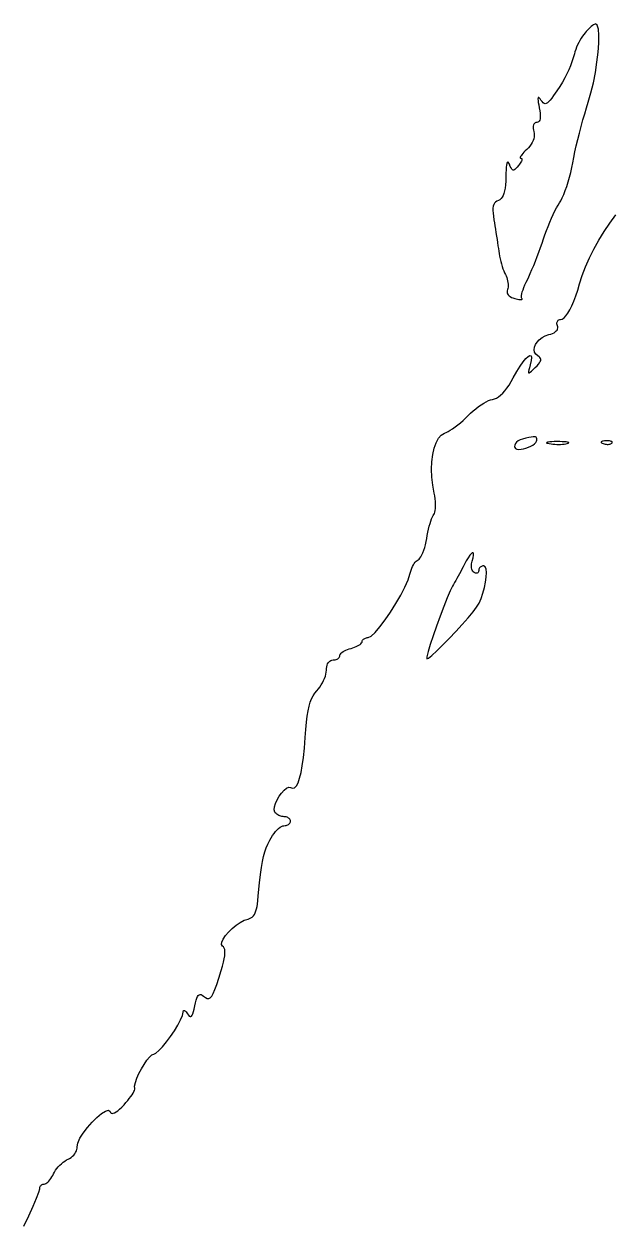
# Model space of a CAD drawing. Header units: millimetres. Extents: x 0 to 1242, y -2208 to 0.
# Drawn here: x 740.5 to 872.2, y -1101.1 to -834 of the extents above; entities that cross this region are included whole.
import ezdxf

# ---------------------------------------------------------------- set-up
doc = ezdxf.new("R2010")
doc.units = ezdxf.units.MM
doc.layers.get('0').update_dxf_attribs({"linetype": 'CONTINUOUS'})

msp = doc.modelspace()

# ---------------------------------------------------------------- linework, layer by layer
for p, q in [((866.028513, -835.664064), (865.745, -835.985)), ((866.314744, -835.359232), (866.028513, -835.664064)), ((866.598731, -835.074668), (866.314744, -835.359232)), ((866.875512, -834.814536), (866.598731, -835.074668)), ((867.140125, -834.583), (866.875512, -834.814536)), ((867.387608, -834.384224), (867.140125, -834.583)), ((867.612999, -834.222372), (867.387608, -834.384224)), ((867.811336, -834.101608), (867.612999, -834.222372)), ((867.977657, -834.026096), (867.811336, -834.101608)), ((868.107, -834), (867.977657, -834.026096)), ((868.488332, -834.313493), (868.107, -834)), ((868.725496, -835.192384), (868.488332, -834.313493)), ((868.827144, -836.544291), (868.725496, -835.192384)), ((864.34575, -838.179125), (864.09656, -838.692704)), ((864.6118, -837.677336), (864.34575, -838.179125)), ((864.88973, -837.197183), (864.6118, -837.677336)), ((865.17456, -836.748512), (864.88973, -837.197183)), ((865.46131, -836.341169), (865.17456, -836.748512)), ((865.745, -835.985), (865.46131, -836.341169)), ((865.745, -835.985), (865.745, -835.985)), ((868.6585, -840.297625), (868.801928, -838.276832)), ((868.801928, -838.276832), (868.827144, -836.544291)), ((863.368, -840.668), (863.117897, -841.584372)), ((863.49995, -840.205721), (863.368, -840.668)), ((863.66868, -839.715848), (863.49995, -840.205721)), ((863.86921, -839.208227), (863.66868, -839.715848)), ((864.09656, -838.692704), (863.86921, -839.208227)), ((868.405512, -842.514288), (868.6585, -840.297625)), ((862.502119, -843.373364), (862.128608, -844.261728)), ((862.830576, -842.483536), (862.502119, -843.373364)), ((863.117897, -841.584372), (862.830576, -842.483536)), ((868.051616, -844.834439), (868.405512, -842.514288)), ((861.230752, -846.065552), (860.698571, -846.996756)), ((861.706125, -845.1565), (861.230752, -846.065552)), ((862.128608, -844.261728), (861.706125, -845.1565)), ((867.605464, -847.165696), (868.051616, -844.834439)), ((859.448113, -848.957108), (858.722, -850.002)), ((860.105664, -847.957984), (859.448113, -848.957108)), ((860.698571, -846.996756), (860.105664, -847.957984)), ((867.075708, -849.415677), (867.605464, -847.165696)), ((855.252625, -850.56175), (855.233912, -850.7804)), ((855.233912, -850.7804), (855.251691, -851.10633)), ((855.251691, -851.10633), (855.305464, -851.54176)), ((855.308328, -850.44816), (855.252625, -850.56175)), ((855.305464, -851.54176), (855.394733, -852.08891)), ((855.401519, -850.43741), (855.308328, -850.44816)), ((855.532696, -850.52728), (855.401519, -850.43741)), ((855.702357, -850.71555), (855.532696, -850.52728)), ((855.911, -851), (855.702357, -850.71555)), ((856.162022, -851.338932), (855.911, -851)), ((856.395056, -851.589136), (856.162022, -851.338932)), ((856.619354, -851.747324), (856.395056, -851.589136)), ((856.844168, -851.810208), (856.619354, -851.747324)), ((857.07875, -851.7745), (856.844168, -851.810208)), ((857.332352, -851.636912), (857.07875, -851.7745)), ((857.614226, -851.394156), (857.332352, -851.636912)), ((857.933624, -851.042944), (857.614226, -851.394156)), ((858.299798, -850.579988), (857.933624, -851.042944)), ((858.722, -850.002), (858.299798, -850.579988)), ((866.084133, -852.714788), (866.471, -851.492)), ((866.471, -851.492), (867.075708, -849.415677)), ((855.394733, -852.08891), (855.519, -852.75)), ((855.519, -852.75), (855.631115, -853.378516)), ((855.631115, -853.378516), (855.70636, -853.937408)), ((855.70636, -853.937408), (855.744585, -854.427492)), ((855.744585, -854.427492), (855.74564, -854.849584)), ((865.286231, -855.442496), (865.686784, -854.041064)), ((865.686784, -854.041064), (866.084133, -852.714788)), ((854.191376, -856.797256), (854.168843, -857.063643)), ((854.168843, -857.063643), (854.178872, -857.361152)), ((854.245625, -856.564625), (854.191376, -856.797256)), ((854.330744, -856.368384), (854.245625, -856.564625)), ((854.445887, -856.211167), (854.330744, -856.368384)), ((854.590208, -856.095608), (854.445887, -856.211167)), ((854.762861, -856.024341), (854.590208, -856.095608)), ((854.963, -856), (854.762861, -856.024341)), ((855.188115, -855.968724), (854.963, -856)), ((855.37516, -855.874352), (855.188115, -855.968724)), ((855.524285, -855.716068), (855.37516, -855.874352)), ((855.63564, -855.493056), (855.524285, -855.716068)), ((855.709375, -855.2045), (855.63564, -855.493056)), ((855.74564, -854.849584), (855.709375, -855.2045)), ((864.504625, -858.3575), (864.889752, -856.890752)), ((864.889752, -856.890752), (865.286231, -855.442496)), ((854.280032, -859.648168), (854.14475, -860.057375)), ((854.178872, -857.361152), (854.222309, -857.687149)), ((854.222309, -857.687149), (854.3, -858.039)), ((854.364026, -859.239609), (854.280032, -859.648168)), ((854.3, -858.039), (854.374838, -858.432907)), ((854.395904, -858.833816), (854.364026, -859.239609)), ((854.374838, -858.432907), (854.395904, -858.833816)), ((863.797539, -861.233144), (864.138128, -859.814408)), ((864.138128, -859.814408), (864.504625, -858.3575)), ((852.398332, -862.355862), (852.105936, -862.656896)), ((852.728, -862.039), (852.398332, -862.355862)), ((853.107302, -861.658323), (852.728, -862.039)), ((853.439456, -861.267704), (853.107302, -861.658323)), ((853.723634, -860.869261), (853.439456, -861.267704)), ((853.959008, -860.465112), (853.723634, -860.869261)), ((854.14475, -860.057375), (853.959008, -860.465112)), ((863.490136, -862.585376), (863.797539, -861.233144)), ((848.30875, -865.163625), (848.23448, -865.509864)), ((848.3958, -864.943896), (848.30875, -865.163625)), ((848.49539, -864.851523), (848.3958, -864.943896)), ((848.60728, -864.887352), (848.49539, -864.851523)), ((848.73123, -865.052229), (848.60728, -864.887352)), ((848.867, -865.347), (848.73123, -865.052229)), ((851.295824, -865.09376), (851.123338, -865.33893)), ((851.297956, -863.780166), (851.286144, -863.899544)), ((851.286144, -863.899544), (851.330588, -863.974198)), ((851.436366, -864.86485), (851.295824, -865.09376)), ((851.363312, -863.620192), (851.297956, -863.780166)), ((851.330588, -863.974198), (851.434, -864)), ((851.4795, -863.42375), (851.363312, -863.620192)), ((851.434, -864), (851.547642, -864.02101)), ((851.543872, -864.65556), (851.436366, -864.86485)), ((851.643808, -863.194968), (851.4795, -863.42375)), ((851.61725, -864.46925), (851.543872, -864.65556)), ((851.547642, -864.02101), (851.621696, -864.0818)), ((851.655408, -864.30928), (851.61725, -864.46925)), ((851.621696, -864.0818), (851.657254, -864.17901)), ((851.853524, -862.937974), (851.643808, -863.194968)), ((851.657254, -864.17901), (851.655408, -864.30928)), ((852.105936, -862.656896), (851.853524, -862.937974)), ((862.791407, -866.052295), (863.004, -864.977)), ((863.004, -864.977), (863.223197, -863.842772)), ((863.223197, -863.842772), (863.490136, -862.585376)), ((848.09075, -867.299181), (848.07, -868.143)), ((848.12524, -866.578488), (848.09075, -867.299181)), ((848.17323, -865.981767), (848.12524, -866.578488)), ((848.23448, -865.509864), (848.17323, -865.981767)), ((849.052356, -865.800661), (848.867, -865.347)), ((849.218368, -866.156168), (849.052356, -865.800661)), ((849.373952, -866.414607), (849.218368, -866.156168)), ((849.528024, -866.577064), (849.373952, -866.414607)), ((849.6895, -866.644625), (849.528024, -866.577064)), ((849.867296, -866.618376), (849.6895, -866.644625)), ((850.070328, -866.499403), (849.867296, -866.618376)), ((850.307512, -866.288792), (850.070328, -866.499403)), ((850.587764, -865.987629), (850.307512, -866.288792)), ((850.92, -865.597), (850.587764, -865.987629)), ((851.123338, -865.33893), (850.92, -865.597)), ((862.266729, -868.217045), (862.543576, -867.1386)), ((862.543576, -867.1386), (862.791407, -866.052295)), ((847.98592, -869.914424), (847.90134, -870.650796)), ((848.0417, -869.079868), (847.98592, -869.914424)), ((848.07, -868.143), (848.0417, -869.079868)), ((861.324312, -871.21652), (861.650875, -870.274875)), ((861.650875, -870.274875), (861.967088, -869.26876)), ((861.967088, -869.26876), (862.266729, -868.217045)), ((846.71514, -873.238332), (846.392, -873.403)), ((847.00024, -873.004376), (846.71514, -873.238332)), ((847.24862, -872.697004), (847.00024, -873.004376)), ((847.4616, -872.312088), (847.24862, -872.697004)), ((847.6405, -871.8455), (847.4616, -872.312088)), ((847.78664, -871.293112), (847.6405, -871.8455)), ((847.90134, -870.650796), (847.78664, -871.293112)), ((860.344743, -873.465935), (860.665024, -872.83092)), ((860.665024, -872.83092), (860.993621, -872.074825)), ((860.993621, -872.074825), (861.324312, -871.21652)), ((845.184848, -875.109616), (845.170409, -875.628503)), ((845.170409, -875.628503), (845.204096, -876.237432)), ((845.249375, -874.672125), (845.184848, -875.109616)), ((845.365952, -874.307384), (845.249375, -874.672125)), ((845.536541, -874.006747), (845.365952, -874.307384)), ((845.763104, -873.761568), (845.536541, -874.006747)), ((846.047603, -873.563201), (845.763104, -873.761568)), ((846.392, -873.403), (846.047603, -873.563201)), ((858.636216, -876.523032), (859.016393, -875.741776)), ((859.016393, -875.741776), (859.381912, -875.043104)), ((859.381912, -875.043104), (859.725279, -874.443888)), ((859.725279, -874.443888), (860.039, -873.961)), ((860.039, -873.961), (860.344743, -873.465935)), ((845.204096, -876.237432), (845.283947, -876.945049)), ((845.283947, -876.945049), (845.408, -877.76)), ((845.408, -877.76), (845.514607, -878.407118)), ((845.514607, -878.407118), (845.627136, -879.104504)), ((857.482677, -879.193584), (857.861864, -878.265808)), ((857.861864, -878.265808), (858.248875, -877.37)), ((858.248875, -877.37), (858.636216, -876.523032)), ((870.014456, -880.35544), (871.291888, -878.453565)), ((871.291888, -878.453565), (872.641392, -876.61712)), ((845.627136, -879.104504), (845.743349, -879.837506)), ((845.743349, -879.837506), (845.861008, -880.591472)), ((845.861008, -880.591472), (845.977875, -881.35175)), ((856.467, -882), (856.777751, -881.077552)), ((856.777751, -881.077552), (857.118808, -880.136456)), ((857.118808, -880.136456), (857.482677, -879.193584)), ((868.821, -882.302375), (870.014456, -880.35544)), ((845.977875, -881.35175), (846.091712, -882.103688)), ((846.091712, -882.103688), (846.200281, -882.832634)), ((846.200281, -882.832634), (846.301344, -883.523936)), ((846.301344, -883.523936), (846.392663, -884.162942)), ((855.448497, -884.925648), (855.814088, -883.918032)), ((855.814088, -883.918032), (856.156111, -882.936444)), ((856.156111, -882.936444), (856.467, -882)), ((867.723424, -884.274), (868.821, -882.302375)), ((846.392663, -884.162942), (846.472, -884.735)), ((846.472, -884.735), (846.557073, -885.283417)), ((846.557073, -885.283417), (846.664424, -885.854016)), ((846.664424, -885.854016), (846.790951, -886.435919)), ((846.790951, -886.435919), (846.933552, -887.018248)), ((854.676875, -886.9425), (855.066904, -885.940176)), ((855.066904, -885.940176), (855.448497, -884.925648)), ((865.863528, -888.20984), (866.733632, -886.249945)), ((866.733632, -886.249945), (867.723424, -884.274)), ((846.933552, -887.018248), (847.089125, -887.590125)), ((847.089125, -887.590125), (847.254568, -888.140672)), ((847.254568, -888.140672), (847.426779, -888.659011)), ((847.426779, -888.659011), (847.602656, -889.134264)), ((847.602656, -889.134264), (847.779097, -889.555553)), ((853.531832, -889.685088), (853.901773, -888.834072)), ((853.901773, -888.834072), (854.285976, -887.913504)), ((854.285976, -887.913504), (854.676875, -886.9425)), ((865.125016, -890.133315), (865.863528, -888.20984)), ((847.779097, -889.555553), (847.953, -889.912)), ((847.953, -889.912), (848.11384, -890.245135)), ((848.11384, -890.245135), (848.25248, -890.5984)), ((848.25248, -890.5984), (848.3679, -890.964685)), ((848.3679, -890.964685), (848.45908, -891.33688)), ((848.45908, -891.33688), (848.525, -891.707875)), ((848.525, -891.707875), (848.56464, -892.07056)), ((852.318768, -892.267496), (852.577256, -891.692137)), ((852.577256, -891.692137), (852.865, -891.102)), ((852.865, -891.102), (853.183719, -890.447436)), ((853.183719, -890.447436), (853.531832, -889.685088)), ((864.53, -892), (865.125016, -890.133315)), ((848.363653, -893.563199), (848.342704, -893.819112)), ((848.342704, -893.819112), (848.376091, -894.062413)), ((848.44, -893.296), (848.363653, -893.563199)), ((848.376091, -894.062413), (848.462752, -894.291776)), ((848.51568, -893.037655), (848.44, -893.296)), ((848.462752, -894.291776), (848.601625, -894.505875)), ((848.561, -892.74256), (848.51568, -893.037655)), ((848.57698, -892.417825), (848.561, -892.74256)), ((848.56464, -892.07056), (848.57698, -892.417825)), ((848.601625, -894.505875), (848.791648, -894.703384)), ((851.528712, -894.917744), (851.556728, -894.615391)), ((851.556728, -894.615391), (851.629696, -894.245592)), ((851.629696, -894.245592), (851.745, -893.817125)), ((851.745, -893.817125), (851.900024, -893.338768)), ((851.900024, -893.338768), (852.092152, -892.819299)), ((852.092152, -892.819299), (852.318768, -892.267496)), ((863.672376, -894.709376), (864.106987, -893.412027)), ((864.106987, -893.412027), (864.53, -892)), ((848.791648, -894.703384), (849.031759, -894.882977)), ((849.031759, -894.882977), (849.320896, -895.043328)), ((849.320896, -895.043328), (849.657997, -895.183111)), ((849.657997, -895.183111), (850.042, -895.301)), ((850.042, -895.301), (850.382939, -895.384495)), ((850.382939, -895.384495), (850.691952, -895.449)), ((850.691952, -895.449), (850.965733, -895.494545)), ((850.965733, -895.494545), (851.200976, -895.52116)), ((851.200976, -895.52116), (851.394375, -895.528875)), ((851.394375, -895.528875), (851.542624, -895.51772)), ((851.548264, -895.143873), (851.528712, -894.917744)), ((851.542624, -895.51772), (851.642417, -895.487725)), ((851.618, -895.285), (851.548264, -895.143873)), ((851.683411, -895.371335), (851.618, -895.285)), ((851.642417, -895.487725), (851.690448, -895.43892)), ((851.690448, -895.43892), (851.683411, -895.371335)), ((862.341375, -897.833375), (862.785328, -896.928048)), ((862.785328, -896.928048), (863.230409, -895.884049)), ((863.230409, -895.884049), (863.672376, -894.709376)), ((860.287, -900), (860.661683, -899.908003)), ((860.661683, -899.908003), (861.058704, -899.637344)), ((861.058704, -899.637344), (861.473821, -899.196021)), ((861.473821, -899.196021), (861.902792, -898.592032)), ((861.902792, -898.592032), (862.341375, -897.833375)), ((859.105792, -902.749248), (859.331375, -902.55175)), ((859.331375, -902.55175), (859.500888, -902.339912)), ((859.485808, -900.74529), (859.516456, -900.56484)), ((859.487032, -900.94272), (859.485808, -900.74529)), ((859.521604, -901.15425), (859.487032, -900.94272)), ((859.500888, -902.339912), (859.612969, -902.115126)), ((859.516456, -900.56484), (859.5775, -900.40425)), ((859.591, -901.377), (859.521604, -901.15425)), ((859.5775, -900.40425), (859.667464, -900.2664)), ((859.659387, -901.632278), (859.591, -901.377)), ((859.612969, -902.115126), (859.666256, -901.878784)), ((859.666256, -901.878784), (859.659387, -901.632278)), ((859.667464, -900.2664), (859.784872, -900.15417)), ((859.784872, -900.15417), (859.928248, -900.07044)), ((859.928248, -900.07044), (860.096116, -900.01809)), ((860.096116, -900.01809), (860.287, -900)), ((854.673375, -905.583), (855.037872, -905.01928)), ((855.037872, -905.01928), (855.531861, -904.49246)), ((855.531861, -904.49246), (856.143264, -904.026)), ((856.143264, -904.026), (856.860003, -903.64336)), ((856.860003, -903.64336), (857.67, -903.368)), ((857.67, -903.368), (858.106243, -903.241782)), ((858.106243, -903.241782), (858.491864, -903.095656)), ((858.491864, -903.095656), (858.825501, -902.931014)), ((858.825501, -902.931014), (859.105792, -902.749248)), ((854.381169, -906.7273), (854.450448, -906.16016)), ((854.477616, -907.26096), (854.381169, -906.7273)), ((854.450448, -906.16016), (854.673375, -905.583)), ((854.751867, -907.73768), (854.477616, -907.26096)), ((855.216, -908.134), (854.751867, -907.73768)), ((850.491388, -911.60809), (851.227344, -910.42288)), ((851.227344, -910.42288), (851.907656, -909.45895)), ((851.907656, -909.45895), (852.513112, -908.73088)), ((852.513112, -908.73088), (853.0245, -908.25325)), ((853.0245, -908.25325), (853.422608, -908.04064)), ((853.498, -910.132), (853.314465, -910.750099)), ((853.422608, -908.04064), (853.688224, -908.10763)), ((853.745132, -909.13873), (853.498, -910.132)), ((853.688224, -908.10763), (853.802136, -908.4688)), ((853.802136, -908.4688), (853.745132, -909.13873)), ((854.643, -910.714), (855.035856, -910.32181)), ((855.035856, -910.32181), (855.351168, -909.97288)), ((855.480864, -908.31829), (855.216, -908.134)), ((855.351168, -909.97288), (855.590052, -909.66217)), ((855.677112, -908.50552), (855.480864, -908.31829)), ((855.590052, -909.66217), (855.753624, -909.38464)), ((855.803628, -908.70073), (855.677112, -908.50552)), ((855.753624, -909.38464), (855.843, -909.13525)), ((855.859296, -908.90896), (855.803628, -908.70073)), ((855.843, -909.13525), (855.859296, -908.90896)), ((849.247312, -913.855683), (849.719, -913)), ((849.719, -913), (850.491388, -911.60809)), ((853.103035, -911.591233), (853.08744, -911.820496)), ((853.08744, -911.820496), (853.140125, -911.926375)), ((853.18076, -911.235472), (853.103035, -911.591233)), ((853.140125, -911.926375), (853.26724, -911.911984)), ((853.314465, -910.750099), (853.18076, -911.235472)), ((853.26724, -911.911984), (853.474935, -911.780437)), ((853.474935, -911.780437), (853.76936, -911.534848)), ((853.76936, -911.534848), (854.156665, -911.178331)), ((854.156665, -911.178331), (854.643, -910.714)), ((847.374, -916.454375), (847.839928, -915.928752)), ((847.839928, -915.928752), (848.307584, -915.320281)), ((848.307584, -915.320281), (848.776776, -914.629184)), ((848.776776, -914.629184), (849.247312, -913.855683)), ((843.119944, -918.663696), (843.677707, -918.352398)), ((843.677707, -918.352398), (844.197448, -918.104952)), ((844.197448, -918.104952), (844.667701, -917.928954)), ((844.667701, -917.928954), (845.077, -917.832)), ((845.077, -917.832), (845.531408, -917.723947)), ((845.531408, -917.723947), (845.988504, -917.531936)), ((845.988504, -917.531936), (846.448096, -917.256189)), ((846.448096, -917.256189), (846.909992, -916.896928)), ((846.909992, -916.896928), (847.374, -916.454375)), ((839.617, -921.447), (840.162109, -920.912106)), ((840.162109, -920.912106), (840.737992, -920.395488)), ((840.737992, -920.395488), (841.333183, -919.904742)), ((841.333183, -919.904742), (841.936216, -919.447464)), ((841.936216, -919.447464), (842.535625, -919.03125)), ((842.535625, -919.03125), (843.119944, -918.663696)), ((836.190304, -924.365304), (836.753, -923.959375)), ((836.753, -923.959375), (837.333816, -923.510216)), ((837.333816, -923.510216), (837.921688, -923.026113)), ((837.921688, -923.026113), (838.505552, -922.515352)), ((838.505552, -922.515352), (839.074344, -921.986219)), ((839.074344, -921.986219), (839.617, -921.447)), ((832.506306, -927.510446), (833.026784, -926.516864)), ((833.026784, -926.516864), (833.640958, -925.797038)), ((833.640958, -925.797038), (834.342, -925.391)), ((834.342, -925.391), (834.721576, -925.240851)), ((834.721576, -925.240851), (835.163528, -925.014328)), ((835.163528, -925.014328), (835.656792, -924.719717)), ((835.656792, -924.719717), (836.190304, -924.365304)), ((852.541083, -926.486785), (851.75, -926.689)), ((853.194304, -926.33188), (852.541083, -926.486785)), ((853.722521, -926.225095), (853.194304, -926.33188)), ((854.138592, -926.16724), (853.722521, -926.225095)), ((854.455375, -926.159125), (854.138592, -926.16724)), ((854.685728, -926.20156), (854.455375, -926.159125)), ((854.842509, -926.295355), (854.685728, -926.20156)), ((854.938576, -926.44132), (854.842509, -926.295355)), ((854.986787, -926.640265), (854.938576, -926.44132)), ((855, -926.893), (854.986787, -926.640265)), ((831.77375, -930.15875), (832.086352, -928.737752)), ((832.086352, -928.737752), (832.506306, -927.510446)), ((850.04475, -928.0215), (849.985424, -928.322464)), ((849.985424, -928.322464), (850.036162, -928.590032)), ((850.036162, -928.590032), (850.203888, -928.804968)), ((850.207216, -927.706376), (850.04475, -928.0215)), ((850.203888, -928.804968), (850.495526, -928.948036)), ((850.465898, -927.396328), (850.207216, -927.706376)), ((850.813872, -927.110592), (850.465898, -927.396328)), ((850.495526, -928.948036), (850.918, -929)), ((851.244214, -926.868404), (850.813872, -927.110592)), ((850.918, -929), (851.452929, -928.965115)), ((851.75, -926.689), (851.244214, -926.868404)), ((851.452929, -928.965115), (852.007232, -928.8666)), ((851.75, -926.689), (851.75, -926.689)), ((852.007232, -928.8666), (852.563083, -928.713665)), ((852.563083, -928.713665), (853.102656, -928.51552)), ((853.102656, -928.51552), (853.608125, -928.281375)), ((853.608125, -928.281375), (854.061664, -928.02044)), ((854.061664, -928.02044), (854.445447, -927.741925)), ((854.445447, -927.741925), (854.741648, -927.45504)), ((854.741648, -927.45504), (854.932441, -927.168995)), ((854.932441, -927.168995), (855, -926.893)), ((857.202768, -927.44676), (857.173004, -927.5054)), ((857.173004, -927.5054), (857.253856, -927.56896)), ((857.3395, -927.394), (857.202768, -927.44676)), ((857.253856, -927.56896), (857.448972, -927.63648)), ((857.579552, -927.34808), (857.3395, -927.394)), ((857.448972, -927.63648), (857.762, -927.707)), ((857.919276, -927.30996), (857.579552, -927.34808)), ((857.762, -927.707), (858.15048, -927.771267)), ((857.762, -927.707), (857.762, -927.707)), ((858.355024, -927.2806), (857.919276, -927.30996)), ((858.15048, -927.771267), (858.56392, -927.820696)), ((858.883148, -927.26096), (858.355024, -927.2806)), ((858.56392, -927.820696), (858.99392, -927.855329)), ((859.5, -927.252), (858.883148, -927.26096)), ((858.99392, -927.855329), (859.43208, -927.875208)), ((859.43208, -927.875208), (859.87, -927.880375)), ((860.123748, -927.254757), (859.5, -927.252)), ((859.87, -927.880375), (860.29928, -927.870872)), ((860.671824, -927.269016), (860.123748, -927.254757)), ((860.29928, -927.870872), (860.71152, -927.846741)), ((861.139476, -927.293859), (860.671824, -927.269016)), ((860.71152, -927.846741), (861.09832, -927.808024)), ((861.09832, -927.808024), (861.45128, -927.754763)), ((861.521952, -927.328368), (861.139476, -927.293859)), ((861.45128, -927.754763), (861.762, -927.687)), ((861.8145, -927.371625), (861.521952, -927.328368)), ((861.762, -927.687), (861.990372, -927.613773)), ((862.012368, -927.422712), (861.8145, -927.371625)), ((861.990372, -927.613773), (862.105056, -927.544704)), ((862.110804, -927.480711), (862.012368, -927.422712)), ((862.105056, -927.544704), (862.110804, -927.480711)), ((869.378875, -927.279375), (869.345352, -927.346408)), ((869.345352, -927.346408), (869.371361, -927.420929)), ((869.371361, -927.420929), (869.457544, -927.502296)), ((869.471288, -927.220472), (869.378875, -927.279375)), ((869.457544, -927.502296), (869.604543, -927.589867)), ((869.621949, -927.170341), (869.471288, -927.220472)), ((869.604543, -927.589867), (869.813, -927.683)), ((869.830216, -927.129624), (869.621949, -927.170341)), ((869.813, -927.683), (870.032887, -927.759979)), ((869.813, -927.683), (869.813, -927.683)), ((870.095447, -927.098963), (869.830216, -927.129624)), ((870.032887, -927.759979), (870.257256, -927.817632)), ((870.417, -927.079), (870.095447, -927.098963)), ((870.257256, -927.817632), (870.482069, -927.856133)), ((870.718822, -927.074287), (870.417, -927.079)), ((870.482069, -927.856133), (870.703288, -927.875656)), ((870.703288, -927.875656), (870.916875, -927.876375)), ((870.990056, -927.085216), (870.718822, -927.074287)), ((870.916875, -927.876375), (871.118792, -927.858464)), ((871.227954, -927.110689), (870.990056, -927.085216)), ((871.118792, -927.858464), (871.305001, -927.822097)), ((871.429768, -927.149608), (871.227954, -927.110689)), ((871.305001, -927.822097), (871.471464, -927.767448)), ((871.59275, -927.200875), (871.429768, -927.149608)), ((871.471464, -927.767448), (871.614143, -927.694691)), ((871.714152, -927.263392), (871.59275, -927.200875)), ((871.614143, -927.694691), (871.729, -927.604)), ((871.791226, -927.336061), (871.714152, -927.263392)), ((871.729, -927.604), (871.801398, -927.507463)), ((871.821224, -927.417784), (871.791226, -927.336061)), ((871.801398, -927.507463), (871.821224, -927.417784)), ((831.497914, -933.421694), (831.575328, -931.733408)), ((831.575328, -931.733408), (831.77375, -930.15875)), ((831.548336, -935.183576), (831.497914, -933.421694)), ((831.733422, -936.979022), (831.548336, -935.183576)), ((832.06, -938.768), (831.733422, -936.979022)), ((832.185693, -939.388563), (832.06, -938.768)), ((832.281464, -939.999544), (832.185693, -939.388563)), ((832.347451, -940.592381), (832.281464, -939.999544)), ((832.235456, -942.984736), (832.316319, -942.611049)), ((832.316319, -942.611049), (832.368088, -942.176408)), ((832.383792, -941.158512), (832.347451, -940.592381)), ((832.368088, -942.176408), (832.390625, -941.689375)), ((832.390625, -941.689375), (832.383792, -941.158512)), ((831.15025, -945.54), (831.323816, -944.984328)), ((831.323816, -944.984328), (831.497598, -944.492724)), ((831.497598, -944.492724), (831.668272, -944.076456)), ((831.668272, -944.076456), (831.832514, -943.746792)), ((831.832514, -943.746792), (831.987, -943.515)), ((831.987, -943.515), (832.125637, -943.288907)), ((832.125637, -943.288907), (832.235456, -942.984736)), ((830.524626, -948.178008), (830.664088, -947.478744)), ((830.664088, -947.478744), (830.817062, -946.798476)), ((830.817062, -946.798476), (830.980224, -946.148472)), ((830.980224, -946.148472), (831.15025, -945.54)), ((829.948112, -950.904411), (830.122168, -950.260784)), ((830.122168, -950.260784), (830.274816, -949.584313)), ((830.274816, -949.584313), (830.402, -948.885)), ((830.402, -948.885), (830.524626, -948.178008)), ((828.681344, -953.516337), (828.898672, -953.279816)), ((828.898672, -953.279816), (829.118928, -952.950439)), ((829.118928, -952.950439), (829.338056, -952.538208)), ((829.338056, -952.538208), (829.552, -952.053125)), ((829.552, -952.053125), (829.756704, -951.505192)), ((829.756704, -951.505192), (829.948112, -950.904411)), ((839.640152, -953.178048), (839.218634, -953.882331)), ((840.012878, -952.641237), (839.640152, -953.178048)), ((840.328136, -952.275984), (840.012878, -952.641237)), ((840.57725, -952.086375), (840.328136, -952.275984)), ((840.527, -953.916), (840.738746, -953.166099)), ((840.751544, -952.076496), (840.57725, -952.086375)), ((840.738746, -953.166099), (840.840968, -952.612272)), ((840.842342, -952.250433), (840.751544, -952.076496)), ((840.840968, -952.612272), (840.842342, -952.250433)), ((826.765086, -956.373598), (826.899608, -955.943024)), ((826.899608, -955.943024), (827.056762, -955.528926)), ((827.056762, -955.528926), (827.232744, -955.137952)), ((827.232744, -955.137952), (827.42375, -954.77675)), ((827.42375, -954.77675), (827.625976, -954.451968)), ((827.625976, -954.451968), (827.835618, -954.170254)), ((827.835618, -954.170254), (828.048872, -953.938256)), ((828.048872, -953.938256), (828.261934, -953.762622)), ((828.261934, -953.762622), (828.471, -953.65)), ((828.471, -953.65), (828.681344, -953.516337)), ((838.258744, -955.719392), (837.987806, -956.235333)), ((838.516938, -955.220959), (838.258744, -955.719392)), ((838.757, -954.75), (838.516938, -955.220959)), ((839.218634, -953.882331), (838.757, -954.75)), ((838.757, -954.75), (838.757, -954.75)), ((840.364469, -954.866652), (840.388376, -954.552888)), ((840.369608, -955.170144), (840.364469, -954.866652)), ((840.402875, -955.458), (840.369608, -955.170144)), ((840.388376, -954.552888), (840.442247, -954.234216)), ((840.463352, -955.724856), (840.402875, -955.458)), ((840.442247, -954.234216), (840.527, -953.916)), ((840.550121, -955.965348), (840.463352, -955.724856)), ((840.662264, -956.174112), (840.550121, -955.965348)), ((842.014611, -955.887922), (842, -956.059)), ((842.056888, -955.725376), (842.014611, -955.887922)), ((842.124497, -955.573594), (842.056888, -955.725376)), ((842.215104, -955.434808), (842.124497, -955.573594)), ((842.326375, -955.31125), (842.215104, -955.434808)), ((842.455976, -955.205152), (842.326375, -955.31125)), ((842.601573, -955.118746), (842.455976, -955.205152)), ((842.760832, -955.054264), (842.601573, -955.118746)), ((842.931419, -955.013938), (842.760832, -955.054264)), ((843.111, -955), (842.931419, -955.013938)), ((843.456114, -955.187709), (843.111, -955)), ((843.661032, -955.708472), (843.456114, -955.187709)), ((843.736518, -956.498743), (843.661032, -955.708472)), ((825.546352, -959.71744), (826.250149, -958.114925)), ((826.250149, -958.114925), (826.657, -956.814)), ((826.657, -956.814), (826.765086, -956.373598)), ((836.884374, -958.274857), (836.630536, -958.728848)), ((837.152408, -957.788544), (836.884374, -958.274857)), ((837.42925, -957.279875), (837.152408, -957.788544)), ((837.709512, -956.758816), (837.42925, -957.279875)), ((837.987806, -956.235333), (837.709512, -956.758816)), ((840.798863, -956.345784), (840.662264, -956.174112)), ((840.959, -956.475), (840.798863, -956.345784)), ((841.127387, -956.565088), (840.959, -956.475)), ((841.287296, -956.623544), (841.127387, -956.565088)), ((841.436549, -956.651256), (841.287296, -956.623544)), ((841.572968, -956.649112), (841.436549, -956.651256)), ((841.694375, -956.618), (841.572968, -956.649112)), ((841.798592, -956.558808), (841.694375, -956.618)), ((841.883441, -956.472424), (841.798592, -956.558808)), ((841.946744, -956.359736), (841.883441, -956.472424)), ((841.986323, -956.221632), (841.946744, -956.359736)), ((842, -956.059), (841.986323, -956.221632)), ((843.294024, -959.851144), (843.54225, -958.633625)), ((843.54225, -958.633625), (843.693336, -957.494976)), ((843.693336, -957.494976), (843.736518, -956.498743)), ((824.613343, -961.518255), (825.546352, -959.71744)), ((835.647076, -960.564188), (834.966008, -962.129664)), ((836.187, -959.5), (835.647076, -960.564188)), ((836.396282, -959.140551), (836.187, -959.5)), ((836.630536, -958.728848), (836.396282, -959.140551)), ((842.549208, -962.268608), (842.959422, -961.083987)), ((842.959422, -961.083987), (843.294024, -959.851144)), ((822.330625, -965.301625), (823.518856, -963.41408)), ((823.518856, -963.41408), (824.613343, -961.518255)), ((834.966008, -962.129664), (834.193752, -964.055296)), ((841.545, -964.239), (842.074146, -963.341461)), ((842.074146, -963.341461), (842.549208, -962.268608)), ((821.116384, -967.0776), (822.330625, -965.301625)), ((833.380264, -966.199952), (832.5755, -968.4225)), ((834.193752, -964.055296), (833.380264, -966.199952)), ((838.342134, -968.04825), (839.664536, -966.5608)), ((839.664536, -966.5608), (840.762442, -965.25965)), ((840.762442, -965.25965), (841.545, -964.239)), ((818.880808, -969.88168), (819.943867, -968.638715)), ((819.943867, -968.638715), (821.116384, -967.0776)), ((832.5755, -968.4225), (831.829416, -970.581808)), ((836.886088, -969.6278), (838.342134, -968.04825)), ((815.872, -972.205016), (815.967125, -972.044287)), ((815.967125, -972.044287), (816, -971.892)), ((816, -971.892), (816.017797, -971.747711)), ((816.017797, -971.747711), (816.069296, -971.610688)), ((816.069296, -971.610688), (816.151659, -971.482797)), ((816.151659, -971.482797), (816.262048, -971.365904)), ((816.262048, -971.365904), (816.397625, -971.261875)), ((816.397625, -971.261875), (816.555552, -971.172576)), ((816.555552, -971.172576), (816.732991, -971.099873)), ((816.732991, -971.099873), (816.927104, -971.045632)), ((816.927104, -971.045632), (817.135053, -971.011719)), ((817.135053, -971.011719), (817.354, -971)), ((817.354, -971), (817.994941, -970.703205)), ((817.994941, -970.703205), (818.880808, -969.88168)), ((831.829416, -970.581808), (831.191968, -972.536744)), ((833.936472, -972.6864), (835.38725, -971.20525)), ((835.38725, -971.20525), (836.886088, -969.6278)), ((811.032875, -974.852314), (811.128, -974.677912)), ((811.128, -974.677912), (811.280125, -974.499178)), ((811.280125, -974.499178), (811.484, -974.319496)), ((811.484, -974.319496), (811.734375, -974.14225)), ((811.734375, -974.14225), (812.026, -973.970824)), ((812.026, -973.970824), (812.353625, -973.808602)), ((812.353625, -973.808602), (812.712, -973.658968)), ((812.712, -973.658968), (813.095875, -973.525306)), ((813.095875, -973.525306), (813.5, -973.411)), ((813.5, -973.411), (813.904125, -973.297863)), ((813.904125, -973.297863), (814.288, -973.167584)), ((814.288, -973.167584), (814.646375, -973.023361)), ((814.646375, -973.023361), (814.974, -972.868392)), ((814.974, -972.868392), (815.265625, -972.705875)), ((815.265625, -972.705875), (815.516, -972.539008)), ((815.516, -972.539008), (815.719875, -972.370989)), ((815.719875, -972.370989), (815.872, -972.205016)), ((830.713112, -974.146176), (830.442804, -975.268972)), ((831.191968, -972.536744), (830.713112, -974.146176)), ((831.542504, -974.983), (832.624606, -973.97705)), ((832.624606, -973.97705), (833.936472, -972.6864)), ((808.069504, -977.537664), (808.153711, -977.199716)), ((808.153711, -977.199716), (808.268512, -976.897912)), ((808.268512, -976.897912), (808.412125, -976.635)), ((808.412125, -976.635), (808.582768, -976.413728)), ((808.582768, -976.413728), (808.778659, -976.236844)), ((808.778659, -976.236844), (808.998016, -976.107096)), ((808.998016, -976.107096), (809.239057, -976.027232)), ((809.239057, -976.027232), (809.5, -976)), ((809.5, -976), (809.742475, -975.987112)), ((809.742475, -975.987112), (809.9728, -975.949816)), ((809.9728, -975.949816), (810.187825, -975.890164)), ((810.187825, -975.890164), (810.3844, -975.810208)), ((810.3844, -975.810208), (810.559375, -975.712)), ((810.559375, -975.712), (810.7096, -975.597592)), ((810.7096, -975.597592), (810.831925, -975.469036)), ((810.831925, -975.469036), (810.9232, -975.328384)), ((810.9232, -975.328384), (810.980275, -975.177688)), ((810.980275, -975.177688), (811, -975.019)), ((811, -975.019), (811.032875, -974.852314)), ((830.442804, -975.268972), (830.431, -975.764)), ((830.431, -975.764), (830.781018, -975.61005)), ((830.781018, -975.61005), (831.542504, -974.983)), ((807.593504, -980.110552), (807.764722, -979.623821)), ((807.764722, -979.623821), (807.892488, -979.155264)), ((807.892488, -979.155264), (807.972386, -978.714463)), ((807.972386, -978.714463), (808, -978.311)), ((808, -978.311), (808.017673, -977.909008)), ((808.017673, -977.909008), (808.069504, -977.537664)), ((805.901, -982.876), (806.240194, -982.481447)), ((806.240194, -982.481447), (806.562432, -982.047576)), ((806.562432, -982.047576), (806.863298, -981.583969)), ((806.863298, -981.583969), (807.138376, -981.100208)), ((807.138376, -981.100208), (807.38325, -980.605875)), ((807.38325, -980.605875), (807.593504, -980.110552)), ((804.380904, -985.459664), (804.682427, -984.694522)), ((804.682427, -984.694522), (805.032448, -984.024048)), ((805.032448, -984.024048), (805.436721, -983.425466)), ((805.436721, -983.425466), (805.901, -982.876)), ((803.709783, -988.550858), (803.900336, -987.365056)), ((803.900336, -987.365056), (804.122125, -986.34225)), ((804.122125, -986.34225), (804.380904, -985.459664)), ((803.399369, -991.502554), (803.544712, -989.922432)), ((803.544712, -989.922432), (803.709783, -988.550858)), ((803.087174, -995.687196), (803.268, -993.314)), ((803.268, -993.314), (803.399369, -991.502554)), ((802.872592, -997.785568), (803.087174, -995.687196)), ((802.624698, -999.607592), (802.872592, -997.785568)), ((802.03075, -1002.4165), (802.343936, -1001.151744)), ((802.343936, -1001.151744), (802.624698, -999.607592)), ((800.901088, -1004.519152), (801.308882, -1004.101728)), ((801.308882, -1004.101728), (801.685584, -1003.400336)), ((801.685584, -1003.400336), (802.03075, -1002.4165)), ((797.008952, -1007.243232), (797.47225, -1006.446375)), ((797.47225, -1006.446375), (797.996448, -1005.711888)), ((797.996448, -1005.711888), (798.546134, -1005.094689)), ((798.546134, -1005.094689), (799.085896, -1004.649696)), ((799.085896, -1004.649696), (799.580322, -1004.431827)), ((799.580322, -1004.431827), (799.994, -1004.496)), ((799.994, -1004.496), (800.462646, -1004.651084)), ((800.462646, -1004.651084), (800.901088, -1004.519152)), ((796.338578, -1009.458843), (796.406704, -1008.804384)), ((796.406704, -1008.804384), (796.641966, -1008.047541)), ((796.641966, -1008.047541), (797.008952, -1007.243232)), ((796.473, -1009.956), (796.338578, -1009.458843)), ((796.596262, -1010.124714), (796.473, -1009.956)), ((796.750136, -1010.284992), (796.596262, -1010.124714)), ((796.930254, -1010.434638), (796.750136, -1010.284992)), ((797.132248, -1010.571456), (796.930254, -1010.434638)), ((797.35175, -1010.69325), (797.132248, -1010.571456)), ((797.584392, -1010.797824), (797.35175, -1010.69325)), ((797.825806, -1010.882982), (797.584392, -1010.797824)), ((798.071624, -1010.946528), (797.825806, -1010.882982)), ((798.317478, -1010.986266), (798.071624, -1010.946528)), ((798.559, -1011), (798.317478, -1010.986266)), ((798.792047, -1011.01315), (798.559, -1011)), ((799.013376, -1011.0512), (798.792047, -1011.01315)), ((799.219969, -1011.11205), (799.013376, -1011.0512)), ((799.408808, -1011.1936), (799.219969, -1011.11205)), ((799.576875, -1011.29375), (799.408808, -1011.1936)), ((799.721152, -1011.4104), (799.576875, -1011.29375)), ((799.838621, -1011.54145), (799.721152, -1011.4104)), ((799.926264, -1011.6848), (799.838621, -1011.54145)), ((799.981063, -1011.83835), (799.926264, -1011.6848)), ((799.980625, -1012.16165), (800, -1012)), ((800, -1012), (799.981063, -1011.83835)), ((795.982224, -1015.21312), (796.311536, -1014.74979)), ((796.311536, -1014.74979), (796.650832, -1014.32624)), ((796.650832, -1014.32624), (796.9935, -1013.94925)), ((796.9935, -1013.94925), (797.332928, -1013.6256)), ((797.332928, -1013.6256), (797.662504, -1013.36207)), ((797.662504, -1013.36207), (797.975616, -1013.16544)), ((797.975616, -1013.16544), (798.265652, -1013.04249)), ((798.265652, -1013.04249), (798.526, -1013)), ((798.526, -1013), (798.764345, -1012.98685)), ((798.764345, -1012.98685), (798.99072, -1012.9488)), ((798.99072, -1012.9488), (799.202035, -1012.88795)), ((799.202035, -1012.88795), (799.3952, -1012.8064)), ((799.3952, -1012.8064), (799.567125, -1012.70625)), ((799.567125, -1012.70625), (799.71472, -1012.5896)), ((799.71472, -1012.5896), (799.834895, -1012.45855)), ((799.834895, -1012.45855), (799.92456, -1012.3152)), ((799.92456, -1012.3152), (799.980625, -1012.16165)), ((794.588136, -1017.961152), (794.955577, -1017.097389)), ((794.955577, -1017.097389), (795.38, -1016.232)), ((795.38, -1016.232), (795.669508, -1015.70945)), ((795.669508, -1015.70945), (795.982224, -1015.21312)), ((793.735125, -1021.016625), (793.987168, -1019.873376)), ((793.987168, -1019.873376), (794.268419, -1018.870683)), ((794.268419, -1018.870683), (794.588136, -1017.961152)), ((793.281631, -1023.914367), (793.503032, -1022.347824)), ((793.503032, -1022.347824), (793.735125, -1021.016625)), ((793.061664, -1025.763648), (793.281631, -1023.914367)), ((792.589, -1030.5), (792.833873, -1027.943061)), ((792.833873, -1027.943061), (793.061664, -1025.763648)), ((792.518177, -1031.062252), (792.589, -1030.5)), ((791.157384, -1033.602944), (791.440391, -1033.396096)), ((791.440391, -1033.396096), (791.694832, -1033.135632)), ((791.694832, -1033.135632), (791.920125, -1032.8225)), ((791.920125, -1032.8225), (792.115688, -1032.457648)), ((792.115688, -1032.457648), (792.280939, -1032.042024)), ((792.280939, -1032.042024), (792.415296, -1031.576576)), ((792.415296, -1031.576576), (792.518177, -1031.062252)), ((786.15875, -1036.7475), (786.96848, -1035.956864)), ((786.96848, -1035.956864), (787.85345, -1035.224032)), ((787.85345, -1035.224032), (788.76848, -1034.596968)), ((788.76848, -1034.596968), (789.66839, -1034.123636)), ((789.66839, -1034.123636), (790.508, -1033.852)), ((790.508, -1033.852), (790.846393, -1033.755228)), ((790.846393, -1033.755228), (791.157384, -1033.602944)), ((784.6328, -1038.986592), (784.94573, -1038.310328)), ((784.94573, -1038.310328), (785.46944, -1037.547976)), ((785.46944, -1037.547976), (786.15875, -1036.7475)), ((784.57583, -1039.528804), (784.6328, -1038.986592)), ((784.82, -1039.889), (784.57583, -1039.528804)), ((785.03382, -1040.069043), (784.82, -1039.889)), ((785.19388, -1040.315704), (785.03382, -1040.069043)), ((785.29988, -1040.634281), (785.19388, -1040.315704)), ((785.35152, -1041.030072), (785.29988, -1040.634281)), ((785.3485, -1041.508375), (785.35152, -1041.030072)), ((784.78382, -1044.352667), (785.00848, -1043.491336)), ((785.00848, -1043.491336), (785.17728, -1042.733709)), ((785.17728, -1042.733709), (785.29052, -1042.074488)), ((785.29052, -1042.074488), (785.3485, -1041.508375)), ((783.97286, -1047.052471), (784.503, -1045.323)), ((784.503, -1045.323), (784.78382, -1044.352667)), ((783.10674, -1049.587857), (783.51244, -1048.466888)), ((783.51244, -1048.466888), (783.97286, -1047.052471)), ((778.748684, -1052.540329), (778.899512, -1051.962632)), ((778.899512, -1051.962632), (779.054048, -1051.496883)), ((779.054048, -1051.496883), (779.215856, -1051.139056)), ((779.215856, -1051.139056), (779.3885, -1050.885125)), ((779.3885, -1050.885125), (779.575544, -1050.731064)), ((779.575544, -1050.731064), (779.780552, -1050.672847)), ((779.780552, -1050.672847), (780.007088, -1050.706448)), ((780.007088, -1050.706448), (780.258716, -1050.827841)), ((780.258716, -1050.827841), (780.539, -1051.033)), ((780.539, -1051.033), (780.98166, -1051.361199)), ((780.98166, -1051.361199), (781.37404, -1051.547192)), ((781.37404, -1051.547192), (781.73114, -1051.569373)), ((781.73114, -1051.569373), (782.06796, -1051.406136)), ((782.06796, -1051.406136), (782.3995, -1051.035875)), ((782.3995, -1051.035875), (782.74076, -1050.436984)), ((782.74076, -1050.436984), (783.10674, -1049.587857)), ((775.860083, -1055.382005), (776.015, -1054.66)), ((776.015, -1054.66), (776.029902, -1054.488593)), ((776.029902, -1054.488593), (776.067976, -1054.364544)), ((776.067976, -1054.364544), (776.127374, -1054.287211)), ((776.127374, -1054.287211), (776.206248, -1054.255952)), ((776.206248, -1054.255952), (776.30275, -1054.270125)), ((776.30275, -1054.270125), (776.415032, -1054.329088)), ((776.415032, -1054.329088), (776.541246, -1054.432199)), ((776.541246, -1054.432199), (776.679544, -1054.578816)), ((776.679544, -1054.578816), (776.828078, -1054.768297)), ((776.828078, -1054.768297), (776.985, -1055)), ((778.163786, -1054.968192), (778.304104, -1054.514848)), ((778.304104, -1054.514848), (778.447698, -1053.938036)), ((778.447698, -1053.938036), (778.598, -1053.234)), ((778.598, -1053.234), (778.748684, -1052.540329)), ((774.065672, -1058.76632), (774.830501, -1057.513135)), ((774.830501, -1057.513135), (775.446944, -1056.35904)), ((775.446944, -1056.35904), (775.860083, -1055.382005)), ((776.985, -1055), (777.198482, -1055.305764)), ((777.198482, -1055.305764), (777.391216, -1055.514352)), ((777.391216, -1055.514352), (777.566634, -1055.622008)), ((777.566634, -1055.622008), (777.728168, -1055.624976)), ((777.728168, -1055.624976), (777.87925, -1055.5195)), ((777.87925, -1055.5195), (778.023312, -1055.301824)), ((778.023312, -1055.301824), (778.163786, -1054.968192)), ((772.310528, -1061.25808), (773.207375, -1060.040625)), ((773.207375, -1060.040625), (774.065672, -1058.76632)), ((770.620856, -1063.21056), (771.430049, -1062.340715)), ((771.430049, -1062.340715), (772.310528, -1061.25808)), ((767.285072, -1066.28912), (767.892761, -1065.386855)), ((767.892761, -1065.386855), (768.478064, -1064.66048)), ((768.478064, -1064.66048), (769.004603, -1064.176145)), ((769.004603, -1064.176145), (769.436, -1064)), ((769.436, -1064), (769.937867, -1063.789645)), ((769.937867, -1063.789645), (770.620856, -1063.21056)), ((766.148048, -1068.35672), (766.691375, -1067.301125)), ((766.691375, -1067.301125), (767.285072, -1066.28912)), ((765.184067, -1071.123545), (765.358016, -1070.33408)), ((765.358016, -1070.33408), (765.691469, -1069.389755)), ((765.691469, -1069.389755), (766.148048, -1068.35672)), ((763.999956, -1073.920597), (764.324432, -1073.488904)), ((764.324432, -1073.488904), (764.6065, -1073.082375)), ((764.6065, -1073.082375), (764.841168, -1072.708576)), ((764.841168, -1072.708576), (765.023444, -1072.375073)), ((765.023444, -1072.375073), (765.148336, -1072.089432)), ((765.148336, -1072.089432), (765.210852, -1071.859219)), ((765.206, -1071.692), (765.184067, -1071.123545)), ((765.210852, -1071.859219), (765.206, -1071.692)), ((761.834784, -1076.270872), (762.303903, -1075.824319)), ((762.303903, -1075.824319), (762.822, -1075.291)), ((762.822, -1075.291), (763.243748, -1074.829211)), ((763.243748, -1074.829211), (763.638064, -1074.369888)), ((763.638064, -1074.369888), (763.999956, -1073.920597)), ((755.692125, -1079.191), (756.756384, -1078.123432)), ((756.756384, -1078.123432), (757.768047, -1077.264616)), ((757.768047, -1077.264616), (758.647968, -1076.699584)), ((758.647968, -1076.699584), (759.317001, -1076.513368)), ((759.317001, -1076.513368), (759.696, -1076.791)), ((759.696, -1076.791), (759.818007, -1077.017191)), ((759.818007, -1077.017191), (759.979056, -1077.161368)), ((759.979056, -1077.161368), (760.180389, -1077.222937)), ((760.180389, -1077.222937), (760.423248, -1077.201304)), ((760.423248, -1077.201304), (760.708875, -1077.095875)), ((760.708875, -1077.095875), (761.038512, -1076.906056)), ((761.038512, -1076.906056), (761.413401, -1076.631253)), ((761.413401, -1076.631253), (761.834784, -1076.270872)), ((753.722403, -1081.612264), (754.654416, -1080.382288)), ((754.654416, -1080.382288), (755.692125, -1079.191)), ((752.352, -1084.684), (752.492049, -1083.848152)), ((752.492049, -1083.848152), (752.975232, -1082.795896)), ((752.975232, -1082.795896), (753.722403, -1081.612264)), ((750.996192, -1087.050624), (751.300383, -1086.802466)), ((751.300383, -1086.802466), (751.574616, -1086.529072)), ((751.574616, -1086.529072), (751.814625, -1086.23625)), ((751.814625, -1086.23625), (752.016144, -1085.929808)), ((752.016144, -1085.929808), (752.174907, -1085.615554)), ((752.174907, -1085.615554), (752.286648, -1085.299296)), ((752.286648, -1085.299296), (752.347101, -1084.986842)), ((752.347101, -1084.986842), (752.352, -1084.684)), ((747.527832, -1089.93728), (747.810393, -1089.54989)), ((747.810393, -1089.54989), (748.125336, -1089.1706)), ((748.125336, -1089.1706), (748.465875, -1088.80625)), ((748.465875, -1088.80625), (748.825224, -1088.46368)), ((748.825224, -1088.46368), (749.196597, -1088.14973)), ((749.196597, -1088.14973), (749.573208, -1087.87124)), ((749.573208, -1087.87124), (749.948271, -1087.63505)), ((749.948271, -1087.63505), (750.315, -1087.448)), ((750.315, -1087.448), (750.666309, -1087.267738)), ((750.666309, -1087.267738), (750.996192, -1087.050624)), ((746.0495, -1092.327), (746.273656, -1092.059752)), ((746.273656, -1092.059752), (746.493828, -1091.759516)), ((746.493828, -1091.759516), (746.705672, -1091.431104)), ((746.705672, -1091.431104), (746.904844, -1091.079328)), ((746.904844, -1091.079328), (747.087, -1090.709)), ((747.087, -1090.709), (747.284439, -1090.32593)), ((747.284439, -1090.32593), (747.527832, -1089.93728)), ((743.31112, -1096.179936), (743.81747, -1094.839597)), ((743.81747, -1094.839597), (744, -1094.078)), ((744, -1094.078), (744.013441, -1093.903717)), ((744.013441, -1093.903717), (744.052328, -1093.738176)), ((744.052328, -1093.738176), (744.114507, -1093.583639)), ((744.114507, -1093.583639), (744.197824, -1093.442368)), ((744.197824, -1093.442368), (744.300125, -1093.316625)), ((744.300125, -1093.316625), (744.419256, -1093.208672)), ((744.419256, -1093.208672), (744.553063, -1093.120771)), ((744.553063, -1093.120771), (744.699392, -1093.055184)), ((744.699392, -1093.055184), (744.856089, -1093.014173)), ((744.856089, -1093.014173), (745.021, -1093)), ((745.021, -1093), (745.199916, -1092.969872)), ((745.199916, -1092.969872), (745.396568, -1092.882696)), ((745.396568, -1092.882696), (745.606612, -1092.743284)), ((745.606612, -1092.743284), (745.825704, -1092.556448)), ((745.825704, -1092.556448), (746.0495, -1092.327)), ((742.54281, -1097.972039), (743.31112, -1096.179936)), ((740.46775, -1102.403625), (741.5744, -1100.088928)), ((741.5744, -1100.088928), (742.54281, -1097.972039))]:
    msp.add_line(p, q)

doc.saveas('drawing.dxf')
